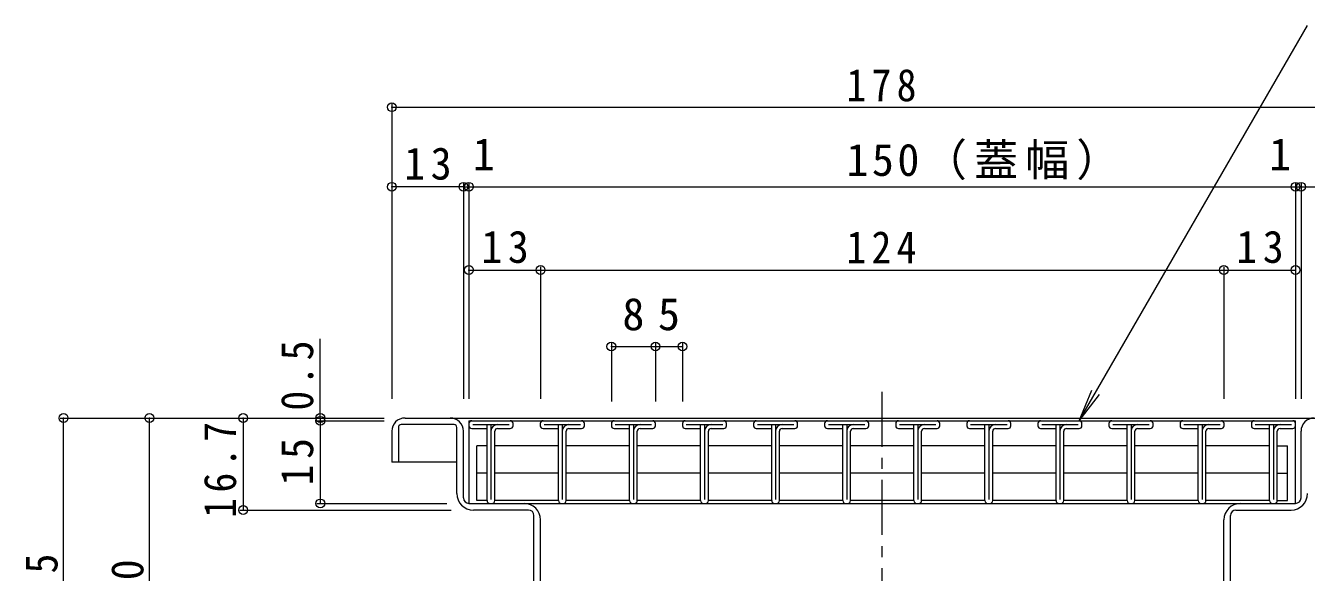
# Model space of a CAD drawing. Units: millimetres on the paper, enlarged 5 times, with parts at other scales. Extents: x -907 to 965, y -699 to 661.
# Drawn here: x -11 to 570, y 362 to 610 of the extents above; entities that cross this region are included whole.
import ezdxf
from ezdxf.enums import TextEntityAlignment as Align

# ---------------------------------------------------------------- set-up
doc = ezdxf.new("R2010")
doc.units = ezdxf.units.MM
doc.header["$LTSCALE"] = 5
doc.header["$PDMODE"] = 32
doc.header["$PDSIZE"] = 4
doc.linetypes.add('CHAIN1', pattern=[8, 5, -1, 1, -1])
for name, color, linetype, lineweight in [('D-0', 2, 'CHAIN1', 9), ('D-2', 3, 'Continuous', 9), ('D-3', 6, 'Continuous', 9), ('D-4', 7, 'Continuous', 9), ('D-5', 7, 'Continuous', 9)]:
    doc.layers.add(name, color=color, linetype=linetype, lineweight=lineweight)
doc.styles.add('ＭＳ ゴシック', font='')
doc.styles.get('ＭＳ ゴシック').set_extended_font_data('MS Gothic')

msp = doc.modelspace()

# ---------------------------------------------------------------- linework, layer by layer
at = {"layer": 'D-0'}
msp.add_line((377.5, -20.62), (377.5, 446.614), dxfattribs=at)
at = {"layer": 'D-2'}
for p, q in [((190, 431.2), (565, 431.2)), ((190, 431.2), (190, 393.7)), ((565, 393.7), (565, 431.2)), ((191.25, 427.7), (198.25, 427.7)), ((191.75, 429.45), (208.25, 429.45)), ((198.25, 394.95), (198.25, 429.45)), ((200, 429.45), (200, 395.45)), ((201.75, 394.95), (201.75, 426.45)), ((203, 427.7), (208.75, 427.7)), ((210, 428.95), (210, 429.95)), ((222.375, 429.95), (222.375, 428.95)), ((223.625, 427.7), (230.625, 427.7)), ((224.125, 429.45), (240.625, 429.45)), ((230.625, 394.95), (230.625, 429.45)), ((232.375, 429.45), (232.375, 395.45)), ((234.125, 394.95), (234.125, 426.45)), ((235.375, 427.7), (241.125, 427.7)), ((242.375, 428.95), (242.375, 429.95)), ((254.625, 429.95), (254.625, 428.95)), ((255.875, 427.7), (262.875, 427.7)), ((256.375, 429.45), (272.875, 429.45)), ((262.875, 394.95), (262.875, 429.45)), ((264.625, 429.45), (264.625, 395.45)), ((266.375, 394.95), (266.375, 426.45)), ((267.625, 427.7), (273.375, 427.7)), ((274.625, 428.95), (274.625, 429.95)), ((286.875, 429.95), (286.875, 428.95)), ((288.125, 427.7), (295.125, 427.7)), ((288.625, 429.45), (305.125, 429.45)), ((295.125, 394.95), (295.125, 429.45)), ((296.875, 429.45), (296.875, 395.45)), ((298.625, 394.95), (298.625, 426.45)), ((299.875, 427.7), (305.625, 427.7)), ((306.875, 428.95), (306.875, 429.95)), ((319.125, 429.95), (319.125, 428.95)), ((320.375, 427.7), (327.375, 427.7)), ((320.875, 429.45), (337.375, 429.45)), ((327.375, 394.95), (327.375, 429.45)), ((329.125, 429.45), (329.125, 395.45)), ((330.875, 394.95), (330.875, 426.45)), ((332.125, 427.7), (337.875, 427.7)), ((339.125, 428.95), (339.125, 429.95)), ((351.375, 429.95), (351.375, 428.95)), ((352.625, 427.7), (359.625, 427.7)), ((353.125, 429.45), (369.625, 429.45)), ((359.625, 394.95), (359.625, 429.45)), ((361.375, 429.45), (361.375, 395.45)), ((363.125, 394.95), (363.125, 426.45)), ((364.375, 427.7), (370.125, 427.7)), ((371.375, 428.95), (371.375, 429.95)), ((383.625, 429.95), (383.625, 428.95)), ((384.875, 427.7), (391.875, 427.7)), ((385.375, 429.45), (401.875, 429.45)), ((391.875, 394.95), (391.875, 429.45)), ((393.625, 429.45), (393.625, 395.45)), ((395.375, 394.95), (395.375, 426.45)), ((396.625, 427.7), (402.375, 427.7)), ((403.625, 428.95), (403.625, 429.95)), ((415.875, 429.95), (415.875, 428.95)), ((417.125, 427.7), (424.125, 427.7)), ((417.625, 429.45), (434.125, 429.45)), ((424.125, 394.95), (424.125, 429.45)), ((425.875, 429.45), (425.875, 395.45)), ((427.625, 394.95), (427.625, 426.45)), ((428.875, 427.7), (434.625, 427.7)), ((435.875, 428.95), (435.875, 429.95)), ((448.125, 429.95), (448.125, 428.95)), ((449.375, 427.7), (456.375, 427.7)), ((449.875, 429.45), (466.375, 429.45)), ((456.375, 394.95), (456.375, 429.45)), ((458.125, 429.45), (458.125, 395.45)), ((459.875, 394.95), (459.875, 426.45)), ((461.125, 427.7), (466.875, 427.7)), ((468.125, 428.95), (468.125, 429.95)), ((480.375, 429.95), (480.375, 428.95)), ((481.625, 427.7), (488.625, 427.7)), ((482.125, 429.45), (498.625, 429.45)), ((488.625, 394.95), (488.625, 429.45)), ((490.375, 429.45), (490.375, 395.45)), ((492.125, 394.95), (492.125, 426.45)), ((493.375, 427.7), (499.125, 427.7)), ((500.375, 428.95), (500.375, 429.95)), ((512.625, 429.95), (512.625, 428.95)), ((513.875, 427.7), (520.875, 427.7)), ((514.375, 429.45), (530.875, 429.45)), ((520.875, 394.95), (520.875, 429.45)), ((522.625, 429.45), (522.625, 395.45)), ((524.375, 394.95), (524.375, 426.45)), ((525.625, 427.7), (531.375, 427.7)), ((532.625, 428.95), (532.625, 429.95)), ((545, 429.95), (545, 428.95)), ((546.25, 427.7), (553.25, 427.7)), ((546.75, 429.45), (563.25, 429.45)), ((553.25, 394.95), (553.25, 429.45)), ((555, 429.45), (555, 395.45)), ((556.75, 394.95), (556.75, 426.45)), ((558, 427.7), (563.75, 427.7)), ((193.625, 395.076), (193.625, 419.825)), ((198.25, 419.825), (193.625, 419.825)), ((230.625, 419.825), (201.75, 419.825)), ((262.875, 419.825), (234.125, 419.825)), ((295.125, 419.825), (266.375, 419.825)), ((327.375, 419.825), (298.625, 419.825)), ((359.625, 419.825), (330.875, 419.825)), ((391.875, 419.825), (363.125, 419.825)), ((424.125, 419.825), (395.375, 419.825)), ((456.375, 419.825), (427.625, 419.825)), ((488.625, 419.825), (459.875, 419.825)), ((520.875, 419.825), (492.125, 419.825)), ((553.25, 419.825), (524.375, 419.825)), ((556.75, 419.825), (561.375, 419.825)), ((561.375, 395.076), (561.375, 419.825)), ((198.25, 407.45), (193.625, 407.45)), ((230.625, 407.45), (201.75, 407.45)), ((262.875, 407.45), (234.125, 407.45)), ((295.125, 407.45), (266.375, 407.45)), ((327.375, 407.45), (298.625, 407.45)), ((359.625, 407.45), (330.875, 407.45)), ((391.875, 407.45), (363.125, 407.45)), ((424.125, 407.45), (395.375, 407.45)), ((456.375, 407.45), (427.625, 407.45)), ((488.625, 407.45), (459.875, 407.45)), ((520.875, 407.45), (492.125, 407.45)), ((553.25, 407.45), (524.375, 407.45)), ((556.75, 407.45), (561.375, 407.45)), ((190, 393.7), (565, 393.7)), ((198.25, 395.076), (193.625, 395.076)), ((230.625, 395.076), (201.75, 395.076)), ((262.875, 395.076), (234.125, 395.076)), ((295.125, 395.076), (266.375, 395.076)), ((327.375, 395.076), (298.625, 395.076)), ((359.625, 395.076), (330.875, 395.076)), ((391.875, 395.076), (363.125, 395.076)), ((424.125, 395.076), (395.375, 395.076)), ((456.375, 395.076), (427.625, 395.076)), ((488.625, 395.076), (459.875, 395.076)), ((520.875, 395.076), (492.125, 395.076)), ((553.25, 395.076), (524.375, 395.076)), ((556.75, 395.076), (561.375, 395.076))]:
    msp.add_line(p, q, dxfattribs=at)
for centre, radius, start, end in [((191.25, 429.95), 1.25, 90, 180), ((208.75, 429.95), 1.25, 0, 90), ((223.625, 429.95), 1.25, 90, 180), ((241.125, 429.95), 1.25, 0, 90), ((255.875, 429.95), 1.25, 90, 180), ((273.375, 429.95), 1.25, 0, 90), ((288.125, 429.95), 1.25, 90, 180), ((305.625, 429.95), 1.25, 0, 90), ((320.375, 429.95), 1.25, 90, 180), ((337.875, 429.95), 1.25, 0, 90), ((352.625, 429.95), 1.25, 90, 180), ((370.125, 429.95), 1.25, 0, 90), ((384.875, 429.95), 1.25, 90, 180), ((402.375, 429.95), 1.25, 0, 90), ((417.125, 429.95), 1.25, 90, 180), ((434.625, 429.95), 1.25, 0, 90), ((449.375, 429.95), 1.25, 90, 180), ((466.875, 429.95), 1.25, 0, 90), ((481.625, 429.95), 1.25, 90, 180), ((499.125, 429.95), 1.25, 0, 90), ((513.875, 429.95), 1.25, 90, 180), ((531.375, 429.95), 1.25, 0, 90), ((546.25, 429.95), 1.25, 90, 180), ((563.75, 429.95), 1.25, 0, 90), ((191.25, 428.95), 1.25, 180, 270), ((203, 426.45), 3, 90, 180), ((203, 426.45), 1.25, 90, 180), ((208.75, 428.95), 1.25, 270, 0), ((223.625, 428.95), 1.25, 180, 270), ((235.375, 426.45), 3, 90, 180), ((235.375, 426.45), 1.25, 90, 180), ((241.125, 428.95), 1.25, 270, 0), ((255.875, 428.95), 1.25, 180, 270), ((267.625, 426.45), 3, 90, 180), ((267.625, 426.45), 1.25, 90, 180), ((273.375, 428.95), 1.25, 270, 0), ((288.125, 428.95), 1.25, 180, 270), ((299.875, 426.45), 3, 90, 180), ((299.875, 426.45), 1.25, 90, 180), ((305.625, 428.95), 1.25, 270, 0), ((320.375, 428.95), 1.25, 180, 270), ((332.125, 426.45), 3, 90, 180), ((332.125, 426.45), 1.25, 90, 180), ((337.875, 428.95), 1.25, 270, 0), ((352.625, 428.95), 1.25, 180, 270), ((364.375, 426.45), 3, 90, 180), ((364.375, 426.45), 1.25, 90, 180), ((370.125, 428.95), 1.25, 270, 0), ((384.875, 428.95), 1.25, 180, 270), ((396.625, 426.45), 3, 90, 180), ((396.625, 426.45), 1.25, 90, 180), ((402.375, 428.95), 1.25, 270, 0), ((417.125, 428.95), 1.25, 180, 270), ((428.875, 426.45), 3, 90, 180), ((428.875, 426.45), 1.25, 90, 180), ((434.625, 428.95), 1.25, 270, 0), ((449.375, 428.95), 1.25, 180, 270), ((461.125, 426.45), 3, 90, 180), ((461.125, 426.45), 1.25, 90, 180), ((466.875, 428.95), 1.25, 270, 0), ((481.625, 428.95), 1.25, 180, 270), ((493.375, 426.45), 3, 90, 180), ((493.375, 426.45), 1.25, 90, 180), ((499.125, 428.95), 1.25, 270, 0), ((513.875, 428.95), 1.25, 180, 270), ((525.625, 426.45), 3, 90, 180), ((525.625, 426.45), 1.25, 90, 180), ((531.375, 428.95), 1.25, 270, 0), ((546.25, 428.95), 1.25, 180, 270), ((558, 426.45), 3, 90, 180), ((558, 426.45), 1.25, 90, 180), ((563.75, 428.95), 1.25, 270, 0), ((199.5, 394.95), 1.25, 180, 270), ((200.5, 394.95), 1.25, 270, 0), ((231.875, 394.95), 1.25, 180, 270), ((232.875, 394.95), 1.25, 270, 0), ((264.125, 394.95), 1.25, 180, 270), ((265.125, 394.95), 1.25, 270, 0), ((296.375, 394.95), 1.25, 180, 270), ((297.375, 394.95), 1.25, 270, 0), ((328.625, 394.95), 1.25, 180, 270), ((329.625, 394.95), 1.25, 270, 0), ((360.875, 394.95), 1.25, 180, 270), ((361.875, 394.95), 1.25, 270, 0), ((393.125, 394.95), 1.25, 180, 270), ((394.125, 394.95), 1.25, 270, 0), ((425.375, 394.95), 1.25, 180, 270), ((426.375, 394.95), 1.25, 270, 0), ((457.625, 394.95), 1.25, 180, 270), ((458.625, 394.95), 1.25, 270, 0), ((489.875, 394.95), 1.25, 180, 270), ((490.875, 394.95), 1.25, 270, 0), ((522.125, 394.95), 1.25, 180, 270), ((523.125, 394.95), 1.25, 270, 0), ((554.5, 394.95), 1.25, 180, 270), ((555.5, 394.95), 1.25, 270, 0)]:
    msp.add_arc(centre, radius, start, end, dxfattribs=at)
at = {"layer": 'D-3'}
for p, q in [((161, 432.45), (594, 432.45)), ((155, 426.45), (155, 412.45)), ((158, 428.2), (158, 412.45)), ((183.25, 429.45), (159.25, 429.45)), ((184.5, 412.45), (184.5, 428.2)), ((187.5, 412.45), (187.5, 426.45)), ((567.5, 412.45), (567.5, 426.45)), ((158, 412.45), (155, 412.45)), ((184.5, 412.45), (158, 412.45)), ((184.5, 398.2), (184.5, 412.45)), ((187.5, 396.2), (187.5, 412.45)), ((567.5, 396.2), (567.5, 412.45)), ((190, 393.7), (565, 393.7)), ((217, 390.7), (192, 390.7)), ((538, 390.7), (563, 390.7)), ((219.5, 288.449), (219.5, 388.2)), ((222.5, 286.699), (222.5, 386.2)), ((532.5, 286.699), (532.5, 386.2)), ((535.5, 288.449), (535.5, 388.2))]:
    msp.add_line(p, q, dxfattribs=at)
for centre, radius, start, end in [((161, 426.45), 6, 90, 180), ((181.5, 426.45), 6, 0, 90), ((573.5, 426.45), 6, 90, 180), ((159.25, 428.2), 1.25, 90, 180), ((183.25, 428.2), 1.25, 0, 90), ((192, 398.2), 7.5, 180, 270), ((190, 396.2), 2.5, 180, 270), ((563, 398.2), 7.5, 270, 0), ((565, 396.2), 2.5, 270, 0), ((215, 386.2), 7.5, 0, 90), ((217, 388.2), 2.5, 360, 90), ((540, 386.2), 7.5, 90, 180), ((538, 388.2), 2.5, 90, 180)]:
    msp.add_arc(centre, radius, start, end, dxfattribs=at)
at = {"layer": 'D-4'}
for p, q in [((155, 574.952), (155, 441.2)), ((155, 573.452), (600, 573.452)), ((187.5, 537.373), (155, 537.373)), ((187.5, 538.873), (187.5, 441.2)), ((187.5, 537.373), (190, 537.373)), ((190, 538.873), (190, 441.2)), ((190, 537.373), (565, 537.373)), ((565, 538.873), (565, 441.2)), ((565, 537.373), (567.5, 537.373)), ((567.5, 538.873), (567.5, 441.2)), ((567.5, 537.373), (600, 537.373)), ((222.5, 501.095), (222.5, 441.2)), ((532.5, 501.095), (532.5, 441.2)), ((190, 499.595), (222.5, 499.595)), ((222.5, 499.595), (532.5, 499.595)), ((532.5, 499.595), (565, 499.595)), ((122.568, 432.449), (122.568, 468.311)), ((254.625, 466.389), (254.625, 439.95)), ((254.625, 464.889), (274.625, 464.889)), ((274.625, 466.389), (274.625, 439.95)), ((274.625, 464.889), (286.875, 464.889)), ((286.875, 466.389), (286.875, 439.95)), ((4.594, 432.449), (151.5, 432.449)), ((6.094, 266.199), (6.094, 432.449)), ((45.034, 282.449), (45.034, 432.449)), ((87.58, 432.449), (87.58, 390.7)), ((121.068, 431.2), (151.5, 431.2)), ((122.568, 432.449), (122.568, 431.2)), ((122.568, 431.2), (122.568, 393.7)), ((86.08, 390.7), (182, 390.7)), ((121.068, 393.7), (180, 393.7))]:
    msp.add_line(p, q, dxfattribs=at)
for p in [(155, 573.452), (155, 537.373), (187.5, 537.373), (190, 537.373), (565, 537.373), (567.5, 537.373), (190, 499.595), (222.5, 499.595), (532.5, 499.595), (565, 499.595), (254.625, 464.889), (274.625, 464.889), (286.875, 464.889), (6.094, 432.449), (45.034, 432.449), (87.58, 432.449), (122.568, 432.449), (122.568, 431.2), (122.568, 393.7), (87.58, 390.7)]:
    msp.add_point(p, dxfattribs=at)
at = {"layer": 'D-5'}
for q in [(570.381, 610.477), (472.615, 445.058), (476.006, 443.1)]:
    msp.add_line((466.875, 431.2), q, dxfattribs=at)

# ---------------------------------------------------------------- texts
at = {"layer": 'D-4', "color": 2, "style": 'ＭＳ ゴシック'}
for s, p in [('1', (191.69, 540.373)), ('1', (553.052, 540.373)), ('8', (259.625, 467.889)), ('5', (275.75, 467.889))]:
    msp.add_text(s, height=14.66, dxfattribs=at).set_placement(p, align=Align.BOTTOM_LEFT)
at = {"layer": 'D-4', "color": 2, "char_height": 14.66, "attachment_point": 7, "style": 'ＭＳ ゴシック'}
for s, insert in [('\\T1.27;\\W0.9;178', (361.25, 575.952)), ('\\T1.16;150（蓋幅）', (361.25, 540.373)), ('\\T1.27;\\W0.95;13', (160.625, 540.373)), ('\\T1.27;\\W0.95;13', (195.625, 502.595)), ('\\T1.27;\\W0.95;13', (538.125, 502.595)), ('\\T1.27;\\W0.9;124', (361.25, 502.595))]:
    msp.add_mtext(s, dxfattribs=dict(at, insert=insert))
at = {"layer": 'D-4', "color": 2, "char_height": 14.66, "attachment_point": 7, "rotation": 90, "style": 'ＭＳ ゴシック'}
for s, insert in [('\\T1.27;\\W0.9;0.5', (119.568, 435.811)), ('\\T1.28;\\W0.9;16.7', (84.58, 387.154)), ('\\T1.27;\\W0.95;15', (119.568, 401.825)), ('\\T1.28;\\W0.9;66.5', (3.594, 327.449)), ('\\T1.27;\\W0.95;60', (42.534, 346.824))]:
    msp.add_mtext(s, dxfattribs=dict(at, insert=insert))

doc.saveas('drawing.dxf')
